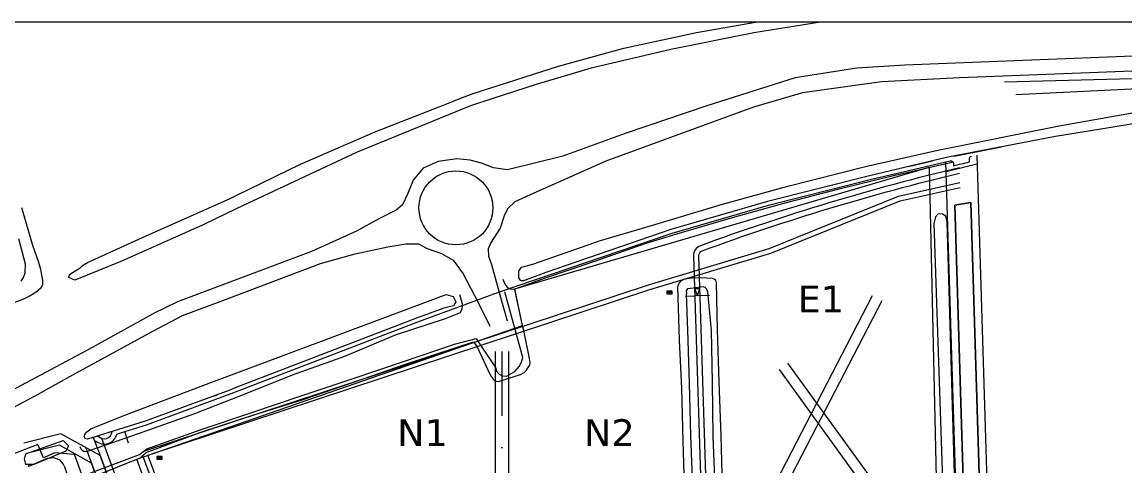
# Model space of a CAD drawing. Header units: millimetres. Extents: x 111563 to 112628, y 522776 to 523529.
# Drawn here: x 111919.6 to 112332.6, y 523362.5 to 523528.7 of the extents above; entities that cross this region are included whole.
import ezdxf
from ezdxf.enums import TextEntityAlignment as Align

# ---------------------------------------------------------------- set-up
doc = ezdxf.new("R2010")
doc.units = ezdxf.units.MM
doc.linetypes.add('DASHDOTX2', pattern=[48, 24, -11.95, 0.1, -11.95])
for name, color, linetype, lineweight, true_color in [('aggregaten', 94, 'Continuous', 0, 0x00aa00), ('border', 18, 'Continuous', 0, 0x000000), ('bouwweg', 1, 'Continuous', 0, 0xff0000), ('bouwweg as', 18, 'DASHDOTX2', 0, 0x000000), ('event roads', 1, 'Continuous', 0, 0xff0000), ('FIELD A - talud basis', 253, 'Continuous', 0, 0xadadad), ('FIELD A - talud plateau', 253, 'Continuous', 0, 0xadadad), ('FIELD N-O-Q - hull', 18, 'Continuous', 0, 0x000000), ('KOP -ACHTERGROND', 47, 'Continuous', 0, 0x7f6f3f), ('Q05 bomenrij-groep', 3, 'Continuous', 0, 0x00ff00), ('V00 kant verhard', 253, 'Continuous', 0, 0xadadad), ('W00 kant water', 5, 'Continuous', 0, 0x0000ff)]:
    doc.layers.add(name, color=color, linetype=linetype, lineweight=lineweight, true_color=true_color)
doc.styles.add('textstyle71', font='')
doc.styles.add('textstyle72', font='')
doc.styles.add('textstyle76', font='')
doc.styles.get('textstyle71').set_extended_font_data('DejaVu Sans Mono')
doc.styles.get('textstyle72').set_extended_font_data('DejaVu Sans Mono')
doc.styles.get('textstyle76').set_extended_font_data('DejaVu Sans Mono')

msp = doc.modelspace()

# ---------------------------------------------------------------- hatches: boundary and pattern name
at = {"layer": 'FIELD N-O-Q - hull'}
h = msp.add_hatch(dxfattribs=at)
h.set_pattern_fill('AR-B816', color=256, scale=1000, style=0)
h.paths.add_polyline_path([(112104.1131, 523428.83168), (112259.20185, 523474.28717), (112262.73937, 523319.31976), (112187.88576, 523319.44031), (112192.07783, 523173.24212), (112050.76029, 523122.41024), (111962.59473, 523365.03129), (112106.90715, 523415.11788)], flags=0)
at = {"layer": 'V00 kant verhard'}
h = msp.add_hatch(dxfattribs=at)
h.set_pattern_fill('AR-B816', color=256, scale=1000, style=0)
h.paths.add_polyline_path([(112627.903, 523527.23764), (112530.566, 523523.343), (112470.508, 523521.339), (112250.136, 523512.538), (112232.138, 523511.372), (112209.07328, 523507.80812), (112176.04435, 523497.34878), (112145.45738, 523486.9362), (112122.02906, 523478.47597), (112101.34175, 523473.3585), (112096.16551, 523474.12131), (112091.60479, 523475.87283), (112087.37467, 523477.0117), (112082.33108, 523477.49979), (112075.33512, 523476.52361), (112069.82603, 523473.93854), (112065.98458, 523469.41919), (112063.95088, 523464.22194), (112062.03015, 523460.26751), (112059.65749, 523458.2338), (112053.10443, 523454.95727), (112045.08258, 523450.5509), (112027.90905, 523442.75502), (111977.74425, 523423.88673), (111968.472, 523419.474), (111943.43, 523405.653), (111913.759, 523389.75), (111893.101, 523379.078), (111856.481, 523362.188), (111832.057, 523351.451), (111790.216, 523335.613), (111696.025, 523301.114), (111604.124, 523267.735), (111597.716, 523265.419), (111592.013, 523263.358), (111564.203, 523253.30553), (111564.203, 523247.16755), (111590.937, 523256.883), (111599.753, 523260.087), (111603.433, 523261.424), (111658.83, 523281.405), (111683.966, 523290.714), (111739.147, 523310.825), (111798.108, 523332.5), (111846.428, 523351.628), (111885.622, 523369.01), (111909.176, 523380.637), (111924.485, 523388.786), (111939.759, 523397.227), (111968.801, 523413.129), (111979.6449, 523418.82803), (111994.69434, 523424.38683), (112031.30108, 523438.35163), (112044.31681, 523441.87672), (112056.51906, 523444.58833), (112063.29809, 523445.67298), (112068.04341, 523445.67298), (112071.29734, 523443.91043), (112076.58498, 523442.0123), (112081.02294, 523439.58514), (112084.68445, 523434.41979), (112090.37287, 523423.6968), (112094.68823, 523414.86994), (112101.19079, 523416.84175), (112098.47918, 523426.55835), (112095.31473, 523437.86306), (112094.18489, 523441.0266), (112094.07191, 523443.73821), (112094.97578, 523445.88491), (112098.5511, 523451.47965), (112100.07368, 523456.16576), (112101.31598, 523458.78113), (112104.06211, 523461.33111), (112109.89617, 523464.04662), (112138.20538, 523476.54172), (112193.45716, 523496.84626), (112211.80659, 523502.14627), (112241.433, 523506.322), (112270.728, 523507.824), (112491.463, 523516.319), (112537.339, 523518.279), (112627.903, 523521.60036)], flags=0)
edge = h.paths.add_edge_path(flags=0)
edge.add_arc((112082.02378, 523459.1117), 13.84051, 0, 360)
at = {"layer": 'W00 kant water'}
h = msp.add_hatch(dxfattribs=at)
h.set_pattern_fill('AR-B816', color=256, scale=1000, style=0)
h.paths.add_polyline_path([(111897.94137, 523528.655), (111904.06071, 523528.655), (111904.445, 523523.333), (111906.786, 523511.835), (111909.577, 523500), (111913.453, 523483.559), (111919.367, 523459.282), (111923.513, 523445.144), (111925.706, 523438.777), (111926.452, 523436.13), (111926.835, 523433.981), (111927.16, 523432.01), (111927.272, 523430.274), (111926.45, 523428.959), (111924.83, 523427.564), (111922.606, 523426.193), (111920.041, 523424.945), (111887.199, 523412.734), (111831.625, 523391.819), (111788.102, 523376.41), (111786.893, 523376.11), (111785.713, 523376.236), (111785.003, 523376.84), (111784.774, 523377.762), (111785.272, 523378.563), (111786.091, 523379.091), (111814, 523388.718), (111896.988, 523419.733), (111908.617, 523423.623), (111910.915, 523424.617), (111912.877, 523425.452), (111914.561, 523426.44), (111916.062, 523427.65), (111918.331, 523430.316), (111919.273, 523431.675), (111920.106, 523433.02), (111920.693, 523434.751), (111920.857, 523438.086), (111918.296, 523447.471), (111916.416, 523453.393), (111910.953, 523475.954), (111905.418, 523497.454), (111904.802, 523500), (111901.358, 523514.239)], flags=0)
h = msp.add_hatch(dxfattribs=at)
h.set_pattern_fill('AR-B816', color=256, scale=1000, style=0)
h.paths.add_polyline_path([(112218.50399, 523528.655), (112193.581, 523524.564), (112162.501, 523518.384), (112132.67, 523511.442), (112112.141, 523505.272), (112095.854, 523500), (112087.541, 523497.309), (112045.105, 523480.005), (112000, 523458.88), (111987.351, 523452.824), (111956.593, 523439.06), (111939.293, 523431.993), (111937.064, 523433.091), (111937.354, 523434.194), (111938.693, 523435.095), (111940.023, 523435.877), (111941.297, 523436.697), (111942.252, 523437.508), (111944.101, 523438.664), (111966.046, 523448.681), (111997.279, 523462.502), (112000, 523463.827), (112023.857, 523475.44), (112052.044, 523487.643), (112079.222, 523498.33), (112083.469, 523500), (112088.438, 523501.954), (112120.4, 523512.103), (112144.906, 523518.875), (112172.083, 523524.758), (112194.2392, 523528.655)], flags=0)
h = msp.add_hatch(dxfattribs=at)
h.set_pattern_fill('AR-B816', color=256, scale=1000, style=0)
h.paths.add_polyline_path([(112627.903, 523509.22387), (112597.785, 523507.64), (112596.73, 523507.227), (112595.534, 523506.255), (112595.078, 523505.517), (112594.672, 523502.871), (112594.661, 523500), (112594.641, 523494.745), (112598.264, 523395.374), (112600.544, 523310.968), (112602.481, 523248.983), (112603.58, 523233.409), (112604.28, 523231.277), (112605.391, 523230.827), (112609.039, 523230.684), (112610.668, 523229.042), (112610.432, 523227.621), (112609.632, 523226.917), (112607.939, 523226.657), (112597.944, 523226.167), (112596.792, 523226.548), (112596.137, 523227.634), (112595.635, 523230.88), (112587.815, 523500), (112587.687, 523504.401), (112587.436, 523506.074), (112586.551, 523506.886), (112585.892, 523507.13), (112530.789, 523505.317), (112499.807, 523504.963), (112454.066, 523502.821), (112414.728, 523500.289), (112412.224, 523500), (112375.787, 523495.794), (112337.859, 523490.953), (112328.89, 523489.496), (112306.523, 523485.863), (112266.236, 523478.056), (112236.883, 523471.082), (112198.758, 523461.501), (112162.535, 523451.029), (112115.72744, 523434.91235), (112107.38344, 523431.85772), (112106.33238, 523431.83145), (112105.54409, 523432.98761), (112105.5589, 523435.47727), (112106.57575, 523436.94606), (112110.8085, 523438.083), (112136.2235, 523446.855), (112153.999, 523452.151), (112181.924, 523460.459), (112206.336, 523467.213), (112235.36, 523474.637), (112262.512, 523480.739), (112307.909, 523489.773), (112336.834, 523494.872), (112368.575, 523499.239), (112375.839, 523500), (112395.474, 523502.057), (112416.404, 523503.885), (112452.683, 523506.082), (112494.639, 523507.867), (112541.045, 523509.28), (112589.266, 523511.157), (112594.71, 523511.063), (112599.887, 523511.339), (112610.148, 523512.8), (112614.507, 523513.104), (112627.903, 523513.29173)], flags=0)
h = msp.add_hatch(dxfattribs=at)
h.set_pattern_fill('AR-B816', color=256, scale=1000, style=0)
h.paths.add_polyline_path([(112197.89912, 523308.93983), (112198.17156, 523310.08405), (112198.93437, 523310.90135), (112265.1482, 523310.68835), (112267.50203, 523310.81912), (112268.94048, 523311.08065), (112270.1174, 523312.32295), (112265.99312, 523453.83306), (112265.52235, 523455.95151), (112264.26697, 523456.81458), (112262.61929, 523456.89304), (112261.5993, 523455.79459), (112261.05007, 523453.20537), (112265.63586, 523316.44397), (112265.33315, 523315.27099), (112264.16017, 523314.74125), (112196.29763, 523314.41606), (112194.772, 523313.87119), (112194.11816, 523311.90967), (112197.34533, 523189.29817), (112197.48155, 523186.43761), (112197.0729, 523185.80193), (112196.2556, 523185.12085), (112195.93776, 523184.43976), (112196.02857, 523181.62461), (112196.45315, 523179.28849), (112197.1593, 523177.8762), (112198.41468, 523177.71927), (112200.39369, 523178.11349), (112202, 523179), (112202.04701, 523181.80263)], flags=0)
h = msp.add_hatch(dxfattribs=at)
h.set_pattern_fill('AR-B816', color=256, scale=1000, style=0)
h.paths.add_polyline_path([(112076.34578, 523425.99869), (112078.38809, 523426.69376), (112081, 523426), (112082, 523424), (112081.0911, 523422.4736), (112081.0911, 523422.4736), (112077.566, 523421.52453), (112067.232, 523417.821), (112000, 523391.952), (111997.393, 523390.937), (111965.677, 523379.231), (111944.12, 523372.485), (111943.133, 523372.805), (111942.864, 523373.566), (111943.22, 523374.558), (111943.855, 523375.257), (111945.267, 523376.412), (111957.077, 523381.146), (111991.254, 523394.155), (112000, 523397.365)], flags=0)
h = msp.add_hatch(dxfattribs=at)
h.set_pattern_fill('AR-B816', color=256, scale=1000, style=0)
h.paths.add_polyline_path([(111924, 523363), (111921, 523363), (111920.5, 523365), (111921, 523367), (111935, 523372), (111937, 523370), (111936, 523368)], flags=0)

# ---------------------------------------------------------------- linework, layer by layer
at = {"layer": 'aggregaten'}
for p, q in [((112163.06511, 523427.93659), (112161.06511, 523427.93659)), ((112161.06511, 523427.93659), (112161.06511, 523426.93659)), ((112161.06511, 523426.93659), (112163.06511, 523426.93659)), ((112163.06511, 523426.93659), (112163.06511, 523427.93659)), ((111972, 523366), (111970, 523366)), ((111970, 523366), (111970, 523365)), ((111970, 523365), (111972, 523365)), ((111972, 523365), (111972, 523366))]:
    msp.add_line(p, q, dxfattribs=at)
at = {"layer": 'aggregaten', "color": 2, "true_color": 0xffff00}
for points in [[(112161.26511, 523427.43659), (112162.26511, 523427.73659), (112162.16511, 523427.43659), (112162.96511, 523427.63659), (112161.96511, 523427.23659), (112162.06511, 523427.53659)], [(112162.06511, 523427.53659), (112161.26511, 523427.43659)], [(111970.2, 523365.5), (111971.2, 523365.8), (111971.1, 523365.5), (111971.9, 523365.7), (111970.9, 523365.3), (111971, 523365.6)], [(111971, 523365.6), (111970.2, 523365.5)]]:
    msp.add_lwpolyline(points, dxfattribs=at)
at = {"layer": 'border'}
msp.add_line((112627.903, 523528.655), (111564.203, 523528.655), dxfattribs=at)
at = {"layer": 'bouwweg'}
for p, q in [((112096.70769, 523405.31532), (112096.70769, 523125.38534)), ((112101.70769, 523405.31532), (112101.70769, 523127.22208))]:
    msp.add_line(p, q, dxfattribs=at)
at = {"layer": 'bouwweg as'}
msp.add_line((112099.20769, 523405.31532), (112099.20769, 523126.30371), dxfattribs=at)
at = {"layer": 'event roads'}
for p, q in [((112183.6033, 523321.23593), (112238.04777, 523426.3236)), ((112187.15495, 523319.39587), (112241.59942, 523424.48355)), ((112203.0266, 523398.61516), (112236.5274, 523352.38884)), ((112206.26549, 523400.96242), (112239.76628, 523354.7361))]:
    msp.add_line(p, q, dxfattribs=at)
at = {"layer": 'FIELD A - talud basis'}
for points in [[(112181.843, 523354.852), (112181.315, 523373.792), (112180.676, 523393.994), (112179.973, 523413.476), (112179.554, 523431.004), (112179.49234, 523431.56584), (112179.231, 523432.067), (112179.231, 523432.067), (112178.71555, 523432.48832), (112178.07, 523432.651), (112178.07, 523432.651), (112173.845, 523432.873), (112170.46, 523432.803), (112167.632, 523432.379), (112166.85104, 523432.09503), (112166.161, 523431.632), (112166.161, 523431.632), (112165.3666, 523430.63346), (112164.991, 523429.414), (112164.991, 523429.414), (112165.663, 523409.682), (112165.683, 523409.634), (112166.483, 523391.472), (112166.976, 523371.829), (112167.466, 523355.319)], [(111964.046, 523365.779), (111966.051, 523367.561), (111986.852, 523375.324), (112006.034, 523381.582), (112024.796, 523387.374), (112044.104, 523394.041), (112062.832, 523400.544), (112082.079, 523406.891), (112088.612, 523408.917), (112089.996, 523407.12), (112093.923, 523398.475), (112094.58354, 523397.12149), (112094.58354, 523397.12149), (112095.252, 523396.045), (112095.252, 523396.045), (112096.04183, 523394.9725), (112096.04183, 523394.9725), (112096.443, 523394.506), (112096.443, 523394.506), (112096.92698, 523394.22312), (112096.92698, 523394.22312), (112097.973, 523394.117), (112097.973, 523394.117), (112106.276, 523396.718), (112107.5424, 523397.47714), (112107.5424, 523397.47714), (112108.384, 523398.275), (112108.384, 523398.275), (112109.14601, 523399.32116), (112109.14601, 523399.32116), (112109.655, 523400.26), (112109.655, 523400.26), (112109.86195, 523401.24781), (112109.86195, 523401.24781), (112109.628, 523402.707), (112109.628, 523402.707), (112107.488, 523413.205), (112106.91, 523415.104), (112104.154, 523428.538)]]:
    msp.add_lwpolyline(points, dxfattribs=at)
at = {"layer": 'FIELD A - talud plateau'}
for points in [[(112115.209, 523432.833), (112133.665, 523439.085), (112152.944, 523445.773), (112164.711, 523449.351), (112185.579, 523455.505), (112205.791, 523461.118), (112225.572, 523466.187), (112245.357, 523471.124), (112267.863, 523476.266)], [(112099.628, 523432.464), (112100.387, 523430.552), (112101.16077, 523429.5073), (112102.283, 523428.851), (112102.283, 523428.851), (112103.45203, 523428.68178), (112104.604, 523428.943), (112104.604, 523428.943), (112115.209, 523432.833)], [(111941.213, 523369.858), (111941.632, 523368.932), (111942.08182, 523368.42221), (111942.675, 523368.09), (111942.675, 523368.09), (111943.3657, 523367.97283), (111944.055, 523368.098), (111944.055, 523368.098), (111961.086, 523373.904), (111984.311, 523382.169), (112003.155, 523389.473), (112020.87, 523396.648), (112040.472, 523403.662), (112059.375, 523411.581), (112078.193, 523417.646), (112083.701, 523419.974), (112084.301, 523421.051), (112084.301, 523421.051), (112084.55592, 523422.12375), (112084.527, 523423.226), (112084.527, 523423.226), (112083.491, 523426.602)], [(111941.687, 523358.543), (111963.485, 523366.743), (111966.227, 523368.916), (111986.582, 523376.146), (112005.584, 523382.478), (112024.031, 523388.74), (112043.555, 523395.297), (112062.388, 523401.611), (112081.539, 523408.144), (112089.577, 523410.202), (112091.271, 523407.745), (112096.863, 523399.386), (112097.27723, 523397.99364), (112098.204, 523396.875), (112098.204, 523396.875), (112099.52578, 523396.20051), (112101.007, 523396.111), (112101.007, 523396.111), (112104.057, 523397.811), (112105.675, 523399.68), (112105.675, 523399.68), (112106.56486, 523401.34987), (112107.116, 523403.16), (112107.116, 523403.16), (112100.323, 523427.732)], [(112179.159, 523354.807), (112178.307, 523373.523), (112178.14, 523393.814), (112177.776, 523413.222), (112176.324, 523427.682), (112175.882, 523428.755), (112175.882, 523428.755), (112175.33449, 523429.24997), (112174.652, 523429.531), (112174.652, 523429.531), (112169.935, 523428.96), (112168.741, 523428.841), (112168.23, 523428.01), (112168.23, 523428.01), (112168.336, 523426.958), (112168.336, 523426.958)], [(112170.74, 523354.659), (112170.017, 523373.894), (112169.482, 523393.443), (112168.843, 523413.325), (112168.336, 523426.958)]]:
    msp.add_lwpolyline(points, dxfattribs=at)
at = {"layer": 'FIELD N-O-Q - hull'}
msp.add_lwpolyline([(112104.1131, 523428.83168), (112259.20185, 523474.28717), (112262.73937, 523319.31976), (112187.88576, 523319.44031), (112192.07783, 523173.24212), (112050.76029, 523122.41024), (111962.59473, 523365.03129), (112106.90715, 523415.11788)], close=True, dxfattribs=at)
at = {"layer": 'KOP -ACHTERGROND'}
for p, q in [((112167.96474, 523426.09057), (112171.46293, 523426.20309)), ((112167.96474, 523426.09057), (112171.46293, 523426.20309)), ((112171.37613, 523428.90169), (112173.3751, 523428.96598)), ((112173.46189, 523426.26738), (112171.46293, 523426.20309)), ((112173.46189, 523426.26738), (112176.96009, 523426.37989)), ((112173.46189, 523426.26738), (112176.96009, 523426.37989)), ((111990.73407, 523388.48654), (111992.79845, 523389.15579)), ((111925.48343, 523370.50819), (111901.28511, 523361.27879)), ((111927.61245, 523365.58685), (111925.48343, 523370.50819)), ((111931.87416, 523367.43051), (111927.61245, 523365.58685)), ((111939.21566, 523366.83769), (111931.87416, 523367.43051)), ((112031.87917, 523115.082), (111939.21566, 523366.83769))]:
    msp.add_line(p, q, dxfattribs=at)
for points in [[(112268.50309, 523478.49533), (112270.45222, 523478.87304), (112286.3795, 523481.9595)], [(111959.42338, 523371.0308), (111958.06203, 523375.38104), (111966.12872, 523377.90541), (111997.88938, 523389.62789), (112000.50534, 523390.64638), (112067.72315, 523416.50992), (112098.30762, 523427.65861), (112162.95547, 523449.69323), (112199.12313, 523460.14923), (112237.21543, 523469.72201), (112267.12051, 523476.68578)], [(112251.5595, 523474.569), (112260.51364, 523476.69642)], [(112270.38008, 523319.30745), (112265.53219, 523476.31592)], [(112265.64244, 523472.74515), (112277.16085, 523475.5668)], [(112277.05979, 523478.8397), (112282.34437, 523307.68817)], [(111965.17629, 523368.05132), (112154.08846, 523430.29044), (112199.33142, 523443.94118), (112247.79182, 523463.50443), (112270.76763, 523468.65789)], [(111966.6635, 523366.60401), (112154.64218, 523428.53558), (112199.94282, 523442.20373), (112248.34122, 523461.74194), (112270.82545, 523466.78514)], [(112273.26801, 523316.5028), (112268.83497, 523460.07563), (112274.80567, 523461.11712), (112279.45644, 523310.49282)], [(112171.37613, 523428.90169), (112172.46241, 523426.23523), (112173.3751, 523428.96598)], [(112037.87076, 523124.76318), (111948.85367, 523366.37796), (111934.12638, 523374.5346), (111920.27408, 523371.07322)], [(111955.07618, 523374.44665), (111958.06203, 523375.38104)], [(111943.498, 523369.34417), (111943.498, 523369.34417), (112034.11672, 523123.38217)]]:
    msp.add_lwpolyline(points, dxfattribs=at)
for points in [[(112267.12051, 523476.68578, -0.474816732), (112268.35119, 523475.74372), (112268.37858, 523474.85681, -0.001754452), (112274.33637, 523476.31628), (112274.30069, 523477.47209, -0.367935448), (112275.10996, 523478.48469)], [(112270.59849, 523474.13569, 0.029087249), (112173.60956, 523444.95245, 0.323780896), (112170.98485, 523441.06697), (112178.01819, 523222.39366)], [(112180.01716, 523222.45796), (112172.98382, 523441.13126, -0.323780896), (112174.29617, 523443.07401, -0.028968596), (112270.66151, 523472.09453)], [(112037.87076, 523124.76318), (112036.31464, 523124.19193, 0.157618222), (112034.37745, 523122.67449), (111945.61451, 523363.59943), (111933.56707, 523370.27185), (111921.24378, 523367.19254)], [(112036.48066, 523103.28229), (112030.59265, 523120.44951, -0.409177855), (112033.54431, 523126.68383), (112049.58378, 523132.57186, 0.416790566), (112051.40427, 523136.54997), (111964.935, 523365.97292), (111920.57083, 523348.12248)], [(111925.9985, 523259.85303), (111925.43272, 523278.29002, -0.314666569), (111926.68703, 523280.2066), (111959.32948, 523293.30431, 0.41062422), (111960.44986, 523295.88241), (111943.338, 523340.091), (111935.529, 523362.048), (111934.934, 523363.31), (111933.786, 523364.713), (111931.442, 523365.594), (111928.958, 523365.247), (111925.406, 523363.767), (111922.142, 523362.37254), (111922.142, 523363.22028)], [(112038.22113, 523103.87924), (112032.33173, 523121.05053, -0.409500862), (112034.1784, 523124.95653), (112050.21786, 523130.84457, 0.416790566), (112053.12593, 523137.19922), (111966.6635, 523366.60401)]]:
    msp.add_lwpolyline(points, format="xyb", dxfattribs=at)
for points in [[(112194.8957, 523172.74044), (112200.82793, 523174.91376), (112196.39631, 523310.62659), (112279.45644, 523310.49282), (112274.80567, 523461.11712), (112268.83497, 523460.07563), (112273.26801, 523316.5028), (112190.19686, 523316.63658), (112194.8957, 523172.74044)], [(111948.85367, 523366.37796), (112033.90268, 523135.53356), (112035.89942, 523138.2132), (111949.48564, 523372.76194), (111948.63332, 523373.1486), (111948.00504, 523373.70078), (111946.17681, 523373.12865), (111948.85367, 523366.37796)]]:
    msp.add_lwpolyline(points, close=True, dxfattribs=at)
for radius, start, end in [(4.9397, 229.0514209, 345.7023268), (3.0138, 220.712237, 354.0415107)]:
    msp.add_arc((111950.28948, 523375.66656), radius, start, end, dxfattribs=at)
at = {"layer": 'Q05 bomenrij-groep', "linetype": 'Continuous', "lineweight": 0}
for points in [[(112287.479, 523506.342), (112359.198, 523508.202), (112405.642, 523509.917), (112440.339, 523511.619)], [(112291.676, 523501.564), (112365.529, 523505.178), (112434.548, 523507.444)]]:
    msp.add_lwpolyline(points, dxfattribs=at)
at = {"layer": 'V00 kant verhard', "linetype": 'Continuous', "lineweight": 0}
for p, q in [((112470.508, 523521.339), (112250.136, 523512.538)), ((112491.463, 523516.319), (112270.728, 523507.824)), ((112232.138, 523511.372), (112209.07328, 523507.80812)), ((112250.136, 523512.538), (112232.138, 523511.372)), ((112241.433, 523506.322), (112211.80659, 523502.14627)), ((112270.728, 523507.824), (112241.433, 523506.322)), ((111943.43, 523405.653), (111968.472, 523419.474)), ((111939.759, 523397.227), (111968.801, 523413.129)), ((111913.759, 523389.75), (111943.43, 523405.653)), ((111924.485, 523388.786), (111939.759, 523397.227)), ((111909.176, 523380.637), (111924.485, 523388.786))]:
    msp.add_line(p, q, dxfattribs=at)
at = {"layer": 'V00 kant verhard'}
for points in [[(112209.07328, 523507.80812), (112176.04435, 523497.34878), (112145.45738, 523486.9362), (112122.02906, 523478.47597), (112101.34175, 523473.3585), (112096.16551, 523474.12131), (112091.60479, 523475.87283), (112087.37467, 523477.0117), (112082.33108, 523477.49979), (112075.33512, 523476.52361), (112069.82603, 523473.93854), (112065.98458, 523469.41919), (112063.95088, 523464.22194), (112062.03015, 523460.26751), (112059.65749, 523458.2338), (112053.10443, 523454.95727), (112045.08258, 523450.5509), (112027.90905, 523442.75502), (111977.74425, 523423.88673), (111968.472, 523419.474)], [(112211.80659, 523502.14627), (112193.45716, 523496.84626), (112138.20538, 523476.54172), (112109.89617, 523464.04662), (112104.06211, 523461.33111), (112101.31598, 523458.78113), (112100.07368, 523456.16576), (112098.5511, 523451.47965), (112094.97578, 523445.88491), (112094.07191, 523443.73821), (112094.18489, 523441.0266), (112095.31473, 523437.86306), (112098.47918, 523426.55835), (112101.19079, 523416.84175)], [(111968.801, 523413.129), (111979.6449, 523418.82803), (111994.69434, 523424.38683), (112031.30108, 523438.35163), (112044.31681, 523441.87672), (112056.51906, 523444.58833), (112063.29809, 523445.67298), (112068.04341, 523445.67298), (112071.29734, 523443.91043), (112076.58498, 523442.0123), (112081.02294, 523439.58514), (112084.68445, 523434.41979), (112090.37287, 523423.6968), (112094.68823, 523414.86994)]]:
    msp.add_lwpolyline(points, dxfattribs=at)
msp.add_circle((112082.02378, 523459.1117), 13.84051, dxfattribs=at)
at = {"layer": 'W00 kant water', "linetype": 'Continuous', "lineweight": 0}
for points in [[(112218.50399, 523528.655), (112193.581, 523524.564), (112162.501, 523518.384), (112132.67, 523511.442), (112112.141, 523505.272), (112095.854, 523500), (112087.541, 523497.309), (112045.105, 523480.005), (112000, 523458.88), (111987.351, 523452.824), (111956.593, 523439.06), (111939.293, 523431.993), (111937.064, 523433.091), (111937.354, 523434.194), (111938.693, 523435.095), (111940.023, 523435.877), (111941.297, 523436.697), (111942.252, 523437.508), (111944.101, 523438.664), (111966.046, 523448.681), (111997.279, 523462.502), (112000, 523463.827), (112023.857, 523475.44), (112052.044, 523487.643), (112079.222, 523498.33), (112083.469, 523500), (112088.438, 523501.954), (112120.4, 523512.103), (112144.906, 523518.875), (112172.083, 523524.758), (112194.2392, 523528.655)], [(112337.859, 523490.953), (112328.89, 523489.496), (112306.523, 523485.863), (112266.236, 523478.056), (112236.883, 523471.082), (112198.758, 523461.501), (112162.535, 523451.029), (112115.72744, 523434.91235), (112107.38344, 523431.85772), (112106.33238, 523431.83145), (112105.54409, 523432.98761), (112105.5589, 523435.47727), (112106.57575, 523436.94606), (112110.8085, 523438.083), (112136.2235, 523446.855), (112153.999, 523452.151), (112181.924, 523460.459), (112206.336, 523467.213), (112235.36, 523474.637), (112262.512, 523480.739), (112307.909, 523489.773), (112336.834, 523494.872)], [(111919.367, 523459.282), (111923.513, 523445.144), (111925.706, 523438.777), (111926.452, 523436.13), (111926.835, 523433.981), (111927.16, 523432.01), (111927.272, 523430.274), (111926.45, 523428.959), (111924.83, 523427.564), (111922.606, 523426.193), (111920.041, 523424.945), (111887.199, 523412.734)], [(111919.273, 523431.675), (111920.106, 523433.02), (111920.693, 523434.751), (111920.857, 523438.086), (111918.296, 523447.471)], [(112076.34578, 523425.99869), (112078.38809, 523426.69376), (112081, 523426), (112082, 523424), (112081.0911, 523422.4736), (112081.0911, 523422.4736), (112077.566, 523421.52453), (112067.232, 523417.821), (112000, 523391.952), (111997.393, 523390.937), (111965.677, 523379.231), (111944.12, 523372.485), (111943.133, 523372.805), (111942.864, 523373.566), (111943.22, 523374.558), (111943.855, 523375.257), (111945.267, 523376.412), (111957.077, 523381.146), (111991.254, 523394.155), (112000, 523397.365), (112076.34578, 523425.99869)]]:
    msp.add_lwpolyline(points, dxfattribs=at)
at = {"layer": 'W00 kant water'}
for points in [[(112270.1174, 523312.32295), (112265.99312, 523453.83306), (112265.52235, 523455.95151), (112264.26697, 523456.81458), (112262.61929, 523456.89304), (112261.5993, 523455.79459), (112261.05007, 523453.20537), (112265.63586, 523316.44397)], [(111924, 523363), (111921, 523363), (111920.5, 523365), (111921, 523367), (111935, 523372), (111937, 523370), (111936, 523368), (111924, 523363)]]:
    msp.add_lwpolyline(points, dxfattribs=at)

# ---------------------------------------------------------------- texts
at = {"layer": 'FIELD N-O-Q - hull'}
for s, style, p in [('E1', 'textstyle76', (112210, 523430)), ('N1', 'textstyle71', (112060, 523380)), ('N2', 'textstyle72', (112130, 523380))]:
    msp.add_text(s, height=10, dxfattribs=dict(at, style=style)).set_placement(p, align=Align.TOP_LEFT)

doc.saveas('drawing.dxf')
